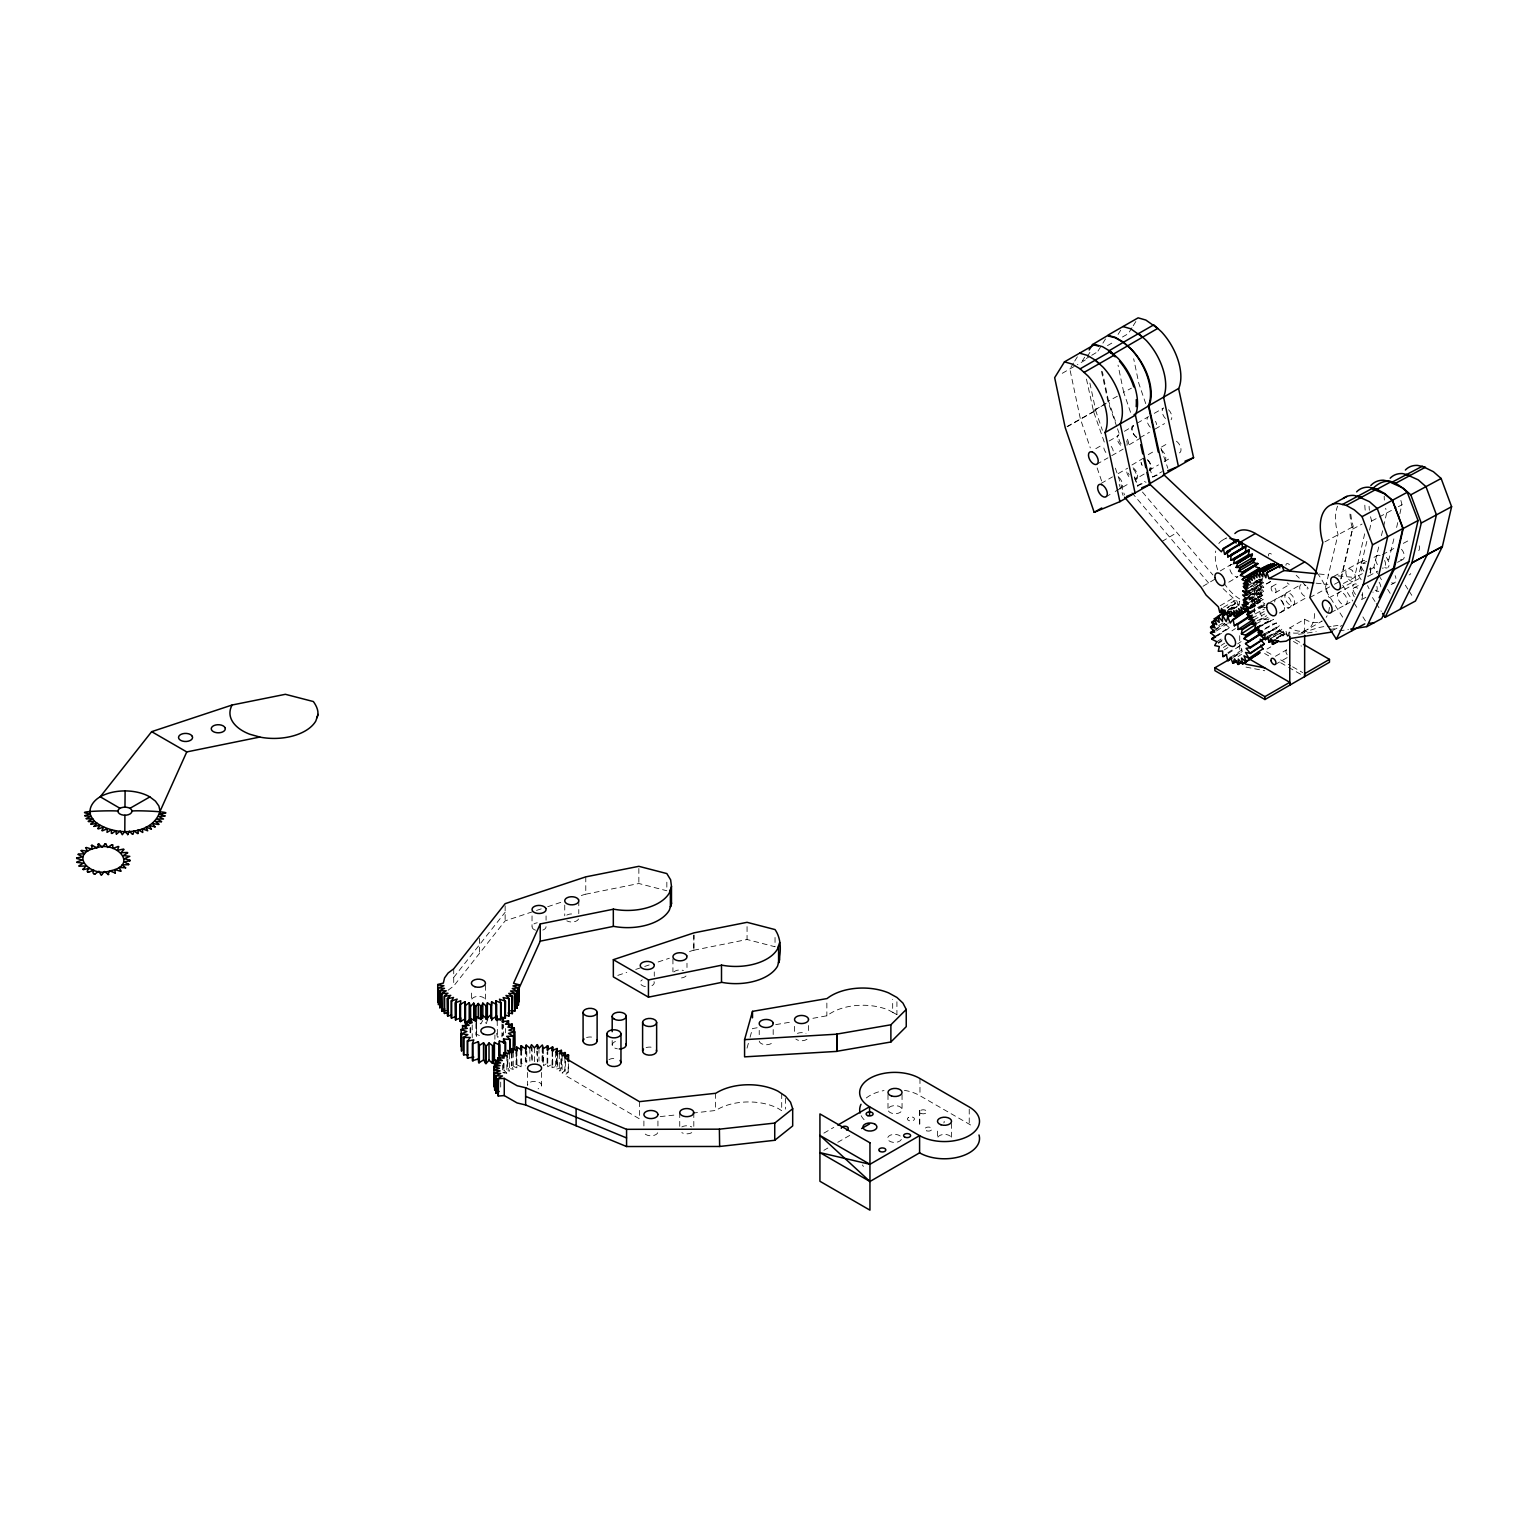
<?xml version="1.0" encoding="UTF-8"?>
<svg xmlns="http://www.w3.org/2000/svg" width="1528" height="1528" viewBox="0 0 1528 1528"><rect width="100%" height="100%" fill="white"/><g stroke="black" fill="none" stroke-linecap="round" stroke-linejoin="round"><path stroke-width="0.75" stroke-dasharray="5 3.75" d="M506.876 1056.001L506.876 1073.21L503.648 1069.867L509.645 1071.109L507.774 1067.595L513.255 1069.485L511.861 1065.723L516.884 1067.862L516.063 1051.512M1273.703 636.679L1279.433 633.375L1279.433 630.51L1293.452 638.589M562.094 1055.867L562.094 1073.057L565.341 1069.829L559.286 1070.975L561.578 1067.747L561.502 1058.961M557.281 1050.977L557.281 1066.009L551.99 1067.766L552.276 1064.099L547.75 1066.773L547.482 1062.934L543.51 1065.761L542.364 1047.1M1287.283 636.183L1285.755 630.319L1283.921 634.349L1282.508 628.486L1279.91 631.465L1279.413 625.716L1276.3 628.256L1276.3 622.946L1263.293 629.956M1250.229 608.431L1257.926 603.923L1255.5 598.288L1251.814 600.485M1248.72 596.206L1263.809 587.21L1259.378 582.856L1250.133 588.337M1247.612 603.312L1262.472 595.309L1257.907 591.947L1261.727 591.145L1257.525 586.924L1261.822 587.325L1257.601 582.588L1263.35 579.322M1262.472 595.309L1258.747 596.665L1263.236 599.473L1248.93 607.552M1255.5 598.288L1264.764 603.694L1261.88 606.54L1266.311 607.915M1276.3 622.946L1272.881 624.608L1273.531 619.432L1256.742 627.645M1238.845 605.623L1239.666 601.287L1227.652 608.201M487.375 1019.997L486.439 1023.569L482.829 1020.341L480.842 1024.008L478.283 1020.666M1341.221 578.73L1352.624 528.726A44.064 26.32 61.7 0 1 1349.95 512.166M1343.379 583.505L1354.534 577.489L1365.02 532.336M1340.725 578.902L1353.197 526.167A44.064 25.346 61.7 0 1 1350.676 511.746M1361.123 579.666L1358.602 575.712L1367.35 539.25M1369.546 530.14L1371.609 520.685A44.064 25.346 61.7 0 1 1370.482 516.464M1378.695 547.024L1373.767 567.537L1377.549 573.477M1381.427 535.64L1383.069 528.803M1383.623 526.53L1386.775 512.51A44.064 25.346 61.7 0 1 1385.648 508.289M1393.861 538.868L1388.933 559.363L1385.132 561.406M1396.592 527.466L1399.323 516.082M1399.877 513.809L1401.94 504.355A44.064 25.346 61.7 0 1 1400.813 500.114M1215.276 636.813L1229.352 627.645L1224.539 623.577L1228.779 622.927M1226.144 630.166L1229.352 627.645M747.02 1048.151L749.465 1039.441M750.057 1037.264L752.502 1028.554L757.162 1027.771M1287.837 636.259L1289.002 632.172C1303.193 636.584 1316.2 624.876 1331.06 626.461M1223.47 607.361L1236.4 599.664L1235.044 603.808L1227.137 607.877M1248.662 591.775L1263.541 582.875L1259.148 579.016L1255.462 581.213M1249.121 598.747L1258.365 593.265L1262.796 595.385L1258.996 589.98L1263.58 591.374L1259.607 586.695L1248.51 593.284M1249.541 600.16L1256.933 595.767L1261.593 598.766L1258.365 593.265M516.063 1064.405L521.105 1066.83L521.105 1049.64M639.43 1101.65L639.43 1118.84L564.902 1075.158L568.416 1072.083L562.094 1073.057M1260.122 601.287L1256.933 595.767M561.578 1067.69L555.638 1069.371L557.357 1065.837L557.357 1052.945M1084.689 357.189L1082.454 360.799L1089.846 356.406M1073.515 363.034L1069.829 368.955L1080.372 418.901L1090.285 447.876M1074.738 361.066L1078.424 355.126M1089.903 352.357L1084.995 360.264L1077.412 364.619M1097.983 351.058L1101.669 345.118M1102.891 343.151L1106.578 337.23M1118.057 334.441L1121.743 328.52M1132 327.718L1128.313 333.658L1120.731 337.994M1133.222 325.75L1136.908 319.81M453.721 977.404L505.138 912.273M448.124 990.201L453.721 986.018L505.138 920.868L534.265 911.185M585.778 876.862L585.778 894.052L581.308 895.542M693.846 935.174L693.846 950.225L693.979 935.002M1263.484 582.989L1259.378 582.856M1251.68 608.048L1255.462 605.737L1253.38 599.855L1257.869 604.038M476.392 1022.824L476.392 1037.875L476.01 1034.093L479.792 1035.659M812.915 1018.316L827.03 1015.757A44.064 25.441 0 0 1 888.57 1010.084L896.917 1014.649L896.917 1001.738M521.105 1066.83L521.22 1063.01L525.326 1065.818M692.509 1113.129L715.811 1110.455A44.064 25.441 0 0 1 778.019 1108.392L782.737 1111.314M919.55 1124.15L919.55 1106.94M1228.531 609.596L1232.294 607.265L1236.534 612.155M1228.455 609.787L1232.428 607.342M1232.962 609.08L1236.954 606.902M1218.733 625.64L1224.024 622.202M1215.81 629.039L1224.616 623.29M1214.149 630.835L1224.711 623.959M1216.479 630.949L1227.022 624.073M1215.371 636.355L1225.934 629.479M1217.358 635.915L1224.405 631.331M1231.95 630.835L1235.464 628.543M1216.861 641.741L1222.133 638.303M1217.95 642.658L1223.221 639.22M1218.313 643.345L1221.827 641.053M1221.139 645.446L1224.654 643.154M1223.374 647.49L1226.889 645.198M1224.386 649.839L1227.92 647.547M1237.623 643.88L1241.137 641.588M1227.863 652.742L1233.134 649.304M1228.187 653.526L1240.488 645.504L1242.245 651.558L1231.702 658.415M1230.479 657.346L1242.799 649.324M1234.643 655.741L1241.691 651.157M1238.062 656.582L1241.576 654.29M1237.202 647.528L1240.488 645.504M1091.699 355.298L1097.257 352.013M1104.266 442.012L1093.303 410.841L1106.253 403.163M1093.303 410.841L1106.444 403.392M1124.398 431.316L1133.661 425.834M1129.211 444.763L1140.308 438.173M1131.923 465.009L1143.02 458.419M1144.128 474.043L1134.884 479.525A7.029 4.049 59.3 0 0 1133.127 468.867M1162.12 541.389L1176.923 532.604M1220.242 570.956L1231.339 564.367M1203.014 586.255L1215.963 578.577M1228.76 582.187L1238.005 576.705A7.029 4.049 59.3 0 1 1230.537 571.357A7.029 4.049 59.3 0 1 1232.428 564.157M1253.361 583.219L1260.753 578.826M1253.342 583.868L1262.72 578.348M1220.204 605.737L1233.153 598.059L1234.548 603.484M1248.567 591.164L1263.37 582.378M1227.099 607.666L1234.49 603.274M1248.892 595.672L1263.694 586.886M1229.792 609.557L1239.036 604.057M1230.957 609.844L1238.349 605.451L1236.4 599.664M1232.81 608.755L1238.597 605.68M1248.682 599.836L1263.541 591.164M1250.496 599.301L1263.503 591.584M1251.699 601.535L1262.796 594.946M1251.547 601.994L1262.72 595.404M1261.612 598.346L1250.343 605.374L1261.536 598.785M1250.744 606.826L1259.989 601.325M1250.477 607.151L1259.874 601.688M1250.534 608.22L1257.945 603.827M1222.839 539.976L1226.564 537.837M1249.025 593.609L1254.622 590.381A35.106 20.265 60 0 1 1251.375 588.204M1270.551 581.442L1264.878 584.842L1270.513 581.652M1271.831 586.637L1279.28 582.34M1275.345 592.73A3.514 2.025 60 0 0 1274.237 587.287A3.514 2.025 60 0 0 1271.2 589.044A3.514 2.025 60 0 0 1275.345 592.73L1290.243 584.116M1261.23 607.342L1264.955 605.183M1286.27 593.017L1301.168 584.403A7.029 4.049 60 0 0 1300.347 590.859A7.029 4.049 60 0 0 1305.924 596.779M1279.413 613.053L1283.138 610.894M1293.261 605.183A7.029 4.049 60 0 0 1291.064 594.316A7.029 4.049 60 0 0 1284.972 597.792A7.029 4.049 60 0 0 1293.261 605.183L1306.306 597.658M1233.516 657.021L1239.724 653.43M1269.902 636.011L1279.433 630.51M1289.766 637.042L1289.766 627.874L1304.645 619.26A35.106 20.265 60 0 0 1322.197 620.998L1307.3 629.612M1267.075 649.037L1270.799 646.879M1275.441 656.276L1286.614 649.82M1275.231 664.489L1288.257 656.983M823.879 1133.127L833.81 1127.378M823.879 1150.317L827.851 1148.025M837.783 1142.295L849.702 1135.419M1107.475 345.614L1113.148 342.348M1062.246 373.309L1075.521 365.708M1115.402 421.059L1108.526 400.985L1118.209 395.79M1130.567 412.35L1123.691 392.276L1131.465 388.169M1067.098 426.503L1095.729 410.44L1067.289 426.751M1137.233 423.141L1148.617 416.609M1154.289 413.343L1163.782 407.9M1095.805 448.659L1103.388 444.304M1109.08 441.038L1118.553 435.614M1139.926 437.734L1149.4 432.29M1155.092 429.043L1164.565 423.6M1096.607 464.34L1107.972 457.827M1111.773 455.65L1123.137 449.117M1148.254 454.618L1155.836 450.263M1161.528 446.997L1169.111 442.662M1101.134 483.402L1112.518 476.87M1118.19 473.623L1127.683 468.179M1149.056 470.299L1158.53 464.875M1164.221 461.609L1171.804 457.254M1105.718 496.925L1113.301 492.57M1115.211 491.481L1130.376 482.772M1134.464 476.793L1137.52 485.713L1145.102 481.358M1149.629 468.084L1152.685 477.003L1162.159 471.579M1248.911 585.129L1260.046 579.112M1352.757 529.07L1362.059 524.066M1250.248 586.485L1257.754 582.454L1261.918 583.524L1247.039 591.527M1247.975 588.337L1262.835 580.315L1259.855 579.016M1244.556 593.895L1257.582 586.886M1244.766 594.659L1257.697 587.573M1246.944 595.347L1261.822 587.325M1244.957 598.556L1257.964 591.527M1245.014 599.186L1258.021 592.157M1246.867 599.167L1261.727 591.145M1251.356 600.389L1258.785 596.378M1251.527 601.058L1258.957 597.047M1248.357 607.476L1263.236 599.473M1249.006 607.762L1260.218 601.86M1249.14 607.953L1260.313 601.936M1249.904 611.716L1264.764 603.694M1250.725 612.25L1261.861 606.234M1270.551 602.013L1283.558 595.003M1251.012 612.9L1262.166 606.883M1255.156 613.931L1264.458 608.927M1264.191 611.544L1251.26 618.63M1253.667 619.929L1264.821 613.931M1362.861 563.354L1366.567 561.349M1374.016 557.338L1377.721 555.332M1257.334 620.75L1266.636 615.746M1259.588 620.349L1267.018 616.338M1255.901 623.94L1268.909 616.93M1280.063 612.747L1289.365 607.724A7.029 4.202 61.7 0 0 1288.505 597.066A7.029 4.202 61.7 0 0 1281.514 599.301A7.029 4.202 61.7 0 0 1289.365 607.724M1256.532 627.263L1269.921 620.712M1256.608 627.473L1269.692 620.54M1258.671 627.454L1273.531 619.432M1265.299 628.294L1272.748 624.284M1368.649 576.075L1377.931 571.071M1264.535 633.719L1279.413 625.716M1268.737 631.962L1276.166 627.951M1268.813 632.172L1276.3 628.256M1265.47 634.445L1276.625 628.428M1354.515 587.592L1358.239 585.587M1267.648 636.488L1282.508 628.486M1266.769 638.265L1279.776 631.255M1272.843 635.629L1280.292 631.618M1270.895 638.341L1285.755 630.319M1283.482 633.967L1276.109 638.074L1283.768 634.292M1276.415 638.341L1283.997 634.311M1274.123 640.194L1289.002 632.172M1365.879 597.314L1360.302 600.313A7.029 4.202 61.7 0 0 1362.059 594.354M1305.752 630.376L1298.303 634.387L1305.007 633.356M1332.569 630.51L1341.87 625.506M1324.891 541.848L1353.33 526.53M1371.743 521.029L1377.416 517.973M1379.326 516.961L1396.382 507.754M1398.273 506.742L1402.074 504.698M1333.696 576.438L1362.136 561.12M1382.439 554.626L1393.822 548.495M1403.296 543.376L1408.988 540.32M1309.84 597.524L1332.607 585.281M1334.498 584.25L1340.19 581.194M1358.602 575.712L1362.384 573.668M1369.967 569.581L1377.549 565.494M1339.311 589.254L1362.059 576.992M1329.188 597.734L1353.827 584.46M1397.528 562.323L1403.22 559.267M1331.003 612.594L1349.95 602.376M1391.11 584.632L1394.911 582.588A7.029 4.03 61.7 0 0 1395.14 575.655M919.818 1124.073L919.722 1106.826M1263.732 587.44L1259.607 586.695M1255.328 605.89L1251.241 601.421L1252.272 607.017M1152.685 477.003L1159.103 474.348M1137.52 485.713L1146.076 482.16M496.6 1033.329L497.421 1037.206L503.38 1035.373L503.4 1024.639M547.158 1062.991L547.139 1052.238M536.5 910.44L545.458 907.46M547.712 906.715L561.139 902.246M617.809 975.38L626.766 972.4M635.744 969.42L642.448 967.186M644.701 966.441L649.171 964.951M658.129 961.971L669.34 958.247M689.491 951.543L693.979 950.053M585.644 894.224L638.857 883.509L666.838 890.767M693.846 950.225L747.058 939.51L775.04 946.768L775.04 933.875M775.746 1024.62L792.001 1021.869M1333.371 626.098L1337.974 625.391M1307.242 633.012L1316.181 631.618M1329.589 629.536L1336.293 628.505M1339.216 630.911L1348.422 629.479M660.191 1116.605L676.35 1114.867M1319.218 574.012L1328.634 574.948M1338.05 575.865L1354.534 577.489M1316.124 583.199L1327.889 584.345M568.206 1072.026L568.187 1063.431M502.788 1072.541L506.876 1073.21M1246.027 667.106L1264.745 670.754M1119.413 488.311L1119.833 488.406A7.029 3.915 60.2 0 0 1122.411 483.803A7.029 3.915 60.2 0 0 1117.923 476.545M542.459 1062.17L542.65 1047.196M1295.457 639.755L1301.455 643.212M1279.433 633.375L1285.449 636.832M1293.452 641.454L1301.455 646.077M1266.616 651.768L1272.633 655.245M1280.636 659.867L1290.644 665.635M1292.65 666.8L1302.658 672.568M1264.63 653.487L1268.622 655.798M1280.636 662.732L1286.633 666.189M1288.639 667.354L1300.653 674.287M904.385 1090.343A35.106 20.265 0 0 1 919.971 1095.729L969.229 1124.169A35.106 20.265 0 0 1 973.164 1126.881M896.917 1014.649L892.677 1012.319L892.677 999.427M1233.153 598.059L1222.362 587.955M1142.466 492.054L1212.907 574.967M1131.981 492.799L1208.572 582.97M1123.691 392.276L1118.038 365.154M1108.526 400.985L1102.376 371.571M1261.918 583.524L1258.212 578.806M1405.321 585.167L1407.842 589.139M1409.122 591.107L1412.903 597.066M1378.81 575.464L1382.592 581.423M1387.634 589.369L1390.155 593.341M1372.469 597.543L1374.99 601.497M1376.25 603.484L1381.312 611.429M1342.711 585.167L1352.796 601.039M1354.056 603.025L1357.838 608.965M1362.9 616.911L1365.421 620.884M1342.673 617.14L1325.005 589.369L1338.031 534.342A44.064 25.346 61.7 0 1 1337.592 506.131M759.225 1041.122L759.645 1042.153A7.029 4.049 0 0 0 766.922 1044.732A7.029 4.049 0 0 0 773.13 1041.351M1116.72 426.541L1108.106 402.055L1101.268 370.292M1117.503 428.776L1119.069 433.226M1134.731 477.748L1137.863 486.649M1119.165 484.3L1123.08 495.435M1145.733 403.64L1138.876 383.585L1133.68 358.736M1160.974 448.239L1167.85 468.313M1095.538 410.192L1102.395 430.266M1115.364 468.16L1124.513 494.919M1097.142 467.95L1101.726 481.32M1086.465 379.078L1093.494 411.089M1089.884 383.07L1095.729 410.44M1304.645 619.26L1304.645 633.031M1254.622 590.381L1254.622 613.301M1239.724 635.667L1239.724 654.003M969.229 1109.118L969.229 1124.169M951.543 1123.424L951.543 1138.475A7.029 4.049 0 0 0 944.552 1134.406A7.029 4.049 0 0 0 937.504 1138.436L937.504 1127.683M919.971 1078.539L919.971 1095.729M902.055 1094.621L902.055 1109.672A7.029 4.049 0 0 1 891.492 1113.148A7.029 4.049 0 0 1 891.531 1106.138A7.029 4.049 0 0 1 902.055 1109.672M887.997 1094.583L887.997 1109.634M826.858 1003.056L826.858 1015.948M808.522 1025.536L808.522 1034.15M794.56 1026.358L794.56 1032.813M785.526 1098.384L785.526 1109.118M781.706 1093.666L781.706 1110.875M773.187 1029.547L773.187 1036.003M759.225 1030.369L759.225 1034.666M747.058 926.617L747.058 939.51M715.581 1093.437L715.581 1110.646M693.808 1112.613L693.808 1127.664M686.989 963.232L686.989 967.53M679.75 1112.613L679.75 1127.664M672.931 958.935L672.931 971.827M666.838 882.172L666.838 888.627M657.938 1120.979L657.938 1127.435M654.27 971.923L654.27 976.22M643.899 1120.979L643.899 1127.435M638.857 868.458L638.857 883.509M612.193 1040.511L612.193 1044.923A7.029 4.049 0 0 0 617.408 1048.838M578.787 900.775L578.787 913.687M568.588 1063.717L568.569 1072.389M565.341 1061.291L565.341 1069.906M564.749 905.092L564.749 915.826M564.902 1057.949L564.902 1075.158M561.196 1058.866L561.406 1067.518M561.082 1058.866L560.795 1067.556M559.286 1053.766L559.286 1070.975M556.746 1050.576L556.574 1065.704L556.574 1050.653M555.638 1052.181L555.638 1069.371M552.601 1051.245L552.773 1064.309M552.487 1064.118L552.276 1049.048L551.99 1067.766M547.75 1049.564L547.75 1066.773M546.069 915.921L546.069 920.219M543.51 1048.571L543.51 1063.622M542.249 1047.1L542.02 1062.208M541.6 1072.465L541.6 1085.357M538.964 1048.227L538.964 1061.139M537.398 1051.13L537.398 1061.884L536.691 1051.13M534.418 1047.902L534.418 1062.953M532.03 915.921L532.03 926.675M532.088 1046.833L532.088 1061.884L531.381 1046.852M529.872 1048.265L529.872 1061.158M527.561 1072.465L527.561 1085.357A7.029 4.049 0 0 1 538.085 1081.862A7.029 4.049 0 0 1 538.085 1088.872M526.778 1051.512L526.778 1062.246M526.052 1049.526L526.052 1062.476M525.326 1048.609L525.326 1061.521M521.659 1050.156L521.659 1063.049M520.972 1050.271L520.972 1063.163M516.884 1050.672L516.884 1067.862M516.674 1051.302L516.674 1064.214M516.082 1051.646L516.082 1064.538M513.255 1052.276L513.255 1069.485M512.09 1052.849L512.09 1065.742M511.479 1053.04L511.479 1065.952M509.645 1053.9L509.645 1071.109M507.812 1059L507.812 1067.595M507.296 1052.849L507.296 1067.881M505.539 1028.516L505.539 1032.813M505.138 905.837L505.138 920.868M503.934 1063.316L504.087 1073.153M503.724 1063.373L503.571 1070.077M502.75 1024.39L502.75 1035.144M502.368 1064.863L502.368 1073.458M501.967 1023.97L501.967 1036.863M500.706 1082.091L500.706 1090.705M497.192 1020.609L497.421 1037.206M494.9 1034.934L494.9 1039.231M485.465 985.35L485.465 1000.401A7.029 4.049 0 0 0 478.436 996.351A7.029 4.049 0 0 0 471.426 1000.401L471.426 989.647M479.429 938.402L479.429 953.434M476.64 1018.928L476.64 1033.978M475.934 1023.416L475.934 1034.169M472.209 1024.887L472.209 1037.779M470.719 1027.542L470.719 1036.137M470.127 1027.809L470.127 1034.284M453.721 968.809L453.721 986.018M586.58 1037.531A7.029 4.049 0 0 1 593.609 1037.531M612.193 1044.923A7.029 4.049 0 0 1 617.408 1041.007M608.965 1059.611A7.029 4.049 0 0 1 617.446 1058.98M646.115 1047.616A7.029 4.049 0 0 1 653.124 1047.616M1363.855 571.128A7.029 4.03 61.7 0 1 1361.085 563.259A7.029 4.03 61.7 0 1 1365.44 560.967M1370.463 567.652A7.029 4.03 61.7 0 1 1369.642 572.924M1339.598 592.138A7.029 4.03 61.7 0 0 1340.381 602.643L1341.584 603.789A7.029 4.03 61.7 0 0 1347.066 602.949A7.029 4.03 61.7 0 0 1344.449 594.43L1343.246 593.265A7.029 4.03 61.7 0 0 1340.725 592.081M1355.546 594.468A7.029 4.03 61.7 0 1 1352.929 585.931A7.029 4.03 61.7 0 1 1358.411 585.09M1362.441 592.635A7.029 4.03 61.7 0 1 1362.002 595.366M1419.206 545.821A7.029 4.03 61.7 0 1 1417.449 551.57M1401.501 549.259A7.029 4.03 61.7 0 1 1404.27 557.128A7.029 4.03 61.7 0 1 1399.915 559.42M1384.368 500.076A44.064 25.346 61.7 0 1 1384.215 496.142M1393.975 583.085A7.029 4.03 61.7 0 1 1391.607 582.76M1410.745 573.535A7.029 4.03 61.7 0 1 1409.141 574.91M1387.118 567.919A7.029 4.03 61.7 0 1 1384.75 567.595M1386.335 557.433A7.029 4.03 61.7 0 1 1388.054 567.423M1369.394 510.237A44.064 25.346 61.7 0 1 1369.088 506.265M1378.81 591.26A7.029 4.03 61.7 0 1 1375.162 590.133M1379.115 582.206A7.029 4.03 61.7 0 1 1380.796 588.643M1105.852 452.498A7.029 3.915 60.2 0 1 1103.904 444.801M1111.2 446.367A7.029 3.915 60.2 0 1 1113.148 454.064M1165.482 418.538A7.029 3.915 60.2 0 1 1162.942 408.511M1168.538 409.714A7.029 3.915 60.2 0 1 1171.097 419.742M1150.317 427.229A7.029 3.915 60.2 0 1 1147.776 417.22M1155.493 421.308A7.029 3.915 60.2 0 1 1156.62 424.631M1176.426 441.229A7.029 3.915 60.2 0 1 1180.915 448.487A7.029 3.915 60.2 0 1 1178.336 453.09M1161.261 449.939A7.029 3.915 60.2 0 1 1165.043 460.998M1136.412 436.989A7.029 3.915 60.2 0 1 1131.923 429.731A7.029 3.915 60.2 0 1 1134.502 425.128M1142.18 465.601A7.029 3.915 60.2 0 1 1141.034 462.296M1147.337 459.68A7.029 3.915 60.2 0 1 1149.877 469.707M1128.829 476.545A7.029 4.049 59.3 0 1 1126.824 468.848M1120.616 445.278A7.029 4.049 59.3 0 1 1118.859 434.62M1126.652 440.809A7.029 4.049 59.3 0 1 1126.938 445.317M1141.893 464.569A7.029 4.049 59.3 0 1 1141.473 462.908M1147.929 460.081A7.029 4.049 59.3 0 1 1149.686 470.758M1136.698 437.524A7.029 4.049 59.3 0 1 1132.095 430.342A7.029 4.049 59.3 0 1 1134.731 425.624M1365.192 510.161A44.064 26.32 61.7 0 1 1364.867 502.215M1376.938 586.351A7.029 4.202 61.7 0 1 1372.774 592.081M1369.126 588.815A7.029 4.202 61.7 0 1 1367.636 585.53M1384.655 560.413A7.029 4.202 61.7 0 1 1382.362 568.187M1377.473 564.596A7.029 4.202 61.7 0 1 1375.869 557.433A7.029 4.202 61.7 0 1 1380.128 555.543M1354.247 596.837A7.029 4.202 61.7 0 1 1352.891 589.082A7.029 4.202 61.7 0 1 1358.22 588.547M1369.795 568.435A7.029 4.202 61.7 0 1 1367.503 576.209M1361.715 570.994A7.029 4.202 61.7 0 1 1365.268 563.565M1287.13 654.633A3.514 2.025 60 0 1 1287.13 649.667M1317.06 572.943A35.106 20.265 60 0 1 1328.634 597.028M1329.379 607.38A35.106 20.265 60 0 1 1326.151 617.35M1314.577 613.53A35.106 20.265 60 0 1 1289.766 627.874M1296.183 575.235A35.106 20.265 60 0 1 1299.258 578.214M1302.162 581.538A35.106 20.265 60 0 1 1307.3 589.063M1289.116 584.231A3.514 2.025 60 0 1 1287.245 582.856M1254.774 581.175A3.514 2.025 60 0 0 1258.556 581.003L1258.48 580.22A3.514 2.025 60 0 0 1257.869 578.558M1274.677 601.956A7.029 4.049 60 0 1 1279.643 599.091A7.029 4.049 60 0 1 1284.59 607.686A7.029 4.049 60 0 1 1279.643 610.551M1269.042 618.764A7.029 4.049 60 0 1 1260.447 613.798A7.029 4.049 60 0 1 1264.745 607.686M1304.683 584.785A7.029 4.049 60 0 1 1305.962 585.721M1307.166 586.981A7.029 4.049 60 0 1 1308.178 588.49M1239.724 598.976A35.106 20.265 60 0 1 1223.45 582.168M1217.682 569.868A35.106 20.265 60 0 1 1215.734 551.035M1218.809 543.529A35.106 20.265 60 0 1 1226.201 538.773M1268.546 556.02A3.514 2.025 60 0 1 1269.711 553.461A3.514 2.025 60 0 1 1272.709 555.657M1285.927 565.322A3.514 2.025 60 0 1 1287.474 563.545A3.514 2.025 60 0 1 1290.167 565.742M1121.017 443.808A7.029 3.915 60.2 0 1 1119.069 436.11M1127.32 439.224A7.029 3.915 60.2 0 1 1128.313 445.355M1129.173 474.807A7.029 3.915 60.2 0 1 1128.466 473.145M1133.088 467.835A7.029 3.915 60.2 0 1 1137.405 474.291A7.029 3.915 60.2 0 1 1136.049 479.525M863.587 1166.361A3.514 2.025 0 0 1 862.575 1164.928M864.103 1119.699A35.106 20.265 0 0 1 860.722 1114.771M866.319 1097.964A35.106 20.265 0 0 1 884.024 1090.553M901.348 1139.449A7.029 4.049 0 0 1 890.557 1141.702A7.029 4.049 0 0 1 890.557 1135.075A7.029 4.049 0 0 1 901.348 1137.348M944.113 1121.361A3.514 2.025 0 0 1 943.769 1122.908M806.975 1039.269A7.029 4.049 0 0 1 795.84 1039.078M797.425 1033.405A7.029 4.049 0 0 1 805.982 1033.558M686.034 976.01A7.029 4.049 0 0 1 678.145 977.901M673.886 971.961A7.029 4.049 0 0 1 683.474 970.471M654.022 981.625A7.029 4.049 0 0 1 650.756 986.171M645.427 986.591A7.029 4.049 0 0 1 641.168 984.7L640.461 983.726A7.029 4.049 0 0 1 642.276 979.811M657.709 1132.783A7.029 4.049 0 0 1 650.928 1135.781A7.029 4.049 0 0 1 644.147 1132.783M691.745 1132.668A7.029 4.049 0 0 1 681.813 1132.668M681.813 1126.938A7.029 4.049 0 0 1 691.745 1126.938M546.069 926.675A7.029 4.049 0 0 1 542.555 930.17M535.545 930.17A7.029 4.049 0 0 1 532.966 928.699L532.279 927.725A7.029 4.049 0 0 1 537.245 922.759M578.558 919.035A7.029 4.049 0 0 1 566.812 920.849M566.812 915.119A7.029 4.049 0 0 1 573.592 914.069M908.53 1117.445L907.957 1117.866A3.514 2.025 0 0 0 908.74 1120.501A3.514 2.025 0 0 0 913.362 1120.387L913.935 1119.986A3.514 2.025 0 0 0 913.152 1117.35A3.514 2.025 0 0 0 908.53 1117.445M1352.757 571.09L1351.535 569.925A7.029 4.03 61.7 0 0 1346.072 570.765A7.029 4.03 61.7 0 0 1348.689 579.303L1349.892 580.449A7.029 4.03 61.7 0 0 1355.374 579.609A7.029 4.03 61.7 0 0 1352.757 571.09M926.656 1130.835A3.514 2.025 0 0 0 931.908 1129.077A3.514 2.025 0 0 0 926.656 1127.32A3.514 2.025 0 0 0 926.656 1130.835M920.773 1113.244A3.514 2.025 0 0 0 926.636 1112.327A3.514 2.025 0 0 0 922.339 1109.844A3.514 2.025 0 0 0 920.773 1113.244"/><path stroke-width="1.5" d="M1231.969 657.919L1214.894 667.774L1214.894 670.639L1264.936 699.518L1329.475 662.254L1329.475 659.389L1303.46 644.377M1264.936 699.518L1264.936 696.653L1289.766 682.328L1249.35 658.988M1289.766 682.328L1289.766 685.193L1289.766 637.042M84.747 815.685L90.419 813.717C68.244 811.387 115.421 810.222 117.923 811.158M88.605 821.682L94.469 821.243C112.346 836.293 151.979 836.771 160.058 811.272L186.76 751.929L259.817 737.05M94.106 826.323L100.008 825.445L97.754 828.539M116.434 834.059L120.254 831.098L122.297 834.746L124.799 831.461L124.914 815.245M124.971 807.128L125.105 790.912M127.683 834.727L129.345 831.117L132.382 834.326M138.15 833.524L138.131 829.78L142.753 832.454L142.371 828.787L147.7 830.793L146.019 827.183L151.444 829.093M151.081 828.864L149.668 825.578L155.226 826.934M154.882 826.782L152.475 823.496L158.568 824.509M161.643 821.586L157.04 818.951L163.515 819.008L158.816 816.525L165.081 815.818M164.814 816.086L159.428 813.889C183.398 812.151 132.535 809.916 131.962 811.196A7.029 4.049 0 0 1 121.419 814.691A7.029 4.049 0 0 1 121.457 807.663A7.029 4.049 0 0 1 131.962 811.196M445.966 1010.6L441.688 1010.81L441.592 993.429L446.233 990.812L439.854 990.851L439.854 1008.06L439.682 990.469L444.495 988.368L438.402 987.871L443.922 985.732L437.753 984.834M448.697 1012.892L444.228 1013.35L444.228 996.084L447.952 993.257L441.63 993.563M451.639 1015.108L447.704 1015.986L447.437 998.51L450.741 995.358L444.591 996.371L444.629 1013.561M447.513 998.701L453.51 997.478L451.543 1000.974L457.12 999.102L455.344 1002.616L455.382 1019.883L460.749 1017.915L460.425 1021.583L464.97 1018.928L465.524 1022.71L469.211 1019.959L469.211 1002.75L465.18 1005.577L464.97 1001.738L460.425 1004.393L460.749 1000.706L455.516 1002.788L455.726 1020.035L455.955 1002.826M505.004 1015.26L509.206 1015.929L509.206 998.682L505.959 995.511L512.281 996.485L508.767 993.41L515.127 993.62L510.543 990.984L517.152 990.927L512.3 988.54L518.546 987.776L512.931 985.923L519.291 984.815L513.542 983.306L540.244 923.943L613.664 909.16A44.064 25.441 0 0 0 669.321 892.982L671.48 886.469L670.639 879.841L666.838 873.577L638.857 866.319L585.778 876.862L505.138 903.678L453.721 968.809L448.124 972.992L444.572 977.882L443.33 983.115L437.734 984.433L437.753 1002.043M516.559 991.061L516.903 1008.251L517.171 990.793M1254.526 620.865L1242.226 628.887L1238.138 629.441L1237.756 623.768L1234.337 625.773L1233.153 620.081L1246.848 610.551M1316.869 573.783L1283.921 570.555L1281.514 564.711L1266.54 572.79L1265.891 577.775L1262.93 571.816L1262.739 576.973L1259.435 571.529L1274.371 563.507L1259.339 571.663L1259.874 577.278L1256.073 571.93L1271.315 563.966L1247.899 576.992L1250.611 582.741L1246.008 579.437L1248.911 585.129L1244.384 583.008L1247.975 588.337L1243.467 586.37L1247.211 584.384M526.052 1049.583L526.224 1045.056L529.872 1048.265L531.477 1044.636L534.418 1047.902L537.302 1044.617L538.964 1048.227L542.364 1044.961L543.51 1048.571L547.826 1045.897L547.75 1049.564L552.678 1046.986L551.99 1050.576L557.185 1048.456L557.357 1052.945M111.353 833.39L111.487 829.723L107.036 832.359L107.266 828.692L102.471 830.812M1227.748 615.688L1227.939 610.646L1230.88 616.261M1249.255 550.634L1234.452 559.42L1230.728 560.241L1231.052 555.199L1227.805 556.918L1227.27 551.493L1224.596 554.358L1223.336 548.456L1238.119 539.67L1239.399 545.572M1247.803 586.504L1243.295 583.677L1246.753 582.053L1242.226 579.551L1244.919 576.935L1240.411 575.426L1242.799 572.16L1238.578 571.281L1240.373 567.595L1236.114 567.423L1237.642 563.431L1252.33 554.339L1248.452 554.779L1233.669 563.565L1234.49 559.248L1248.949 549.927L1230.728 560.241M1240.66 614.428L1236.438 610.207L1237.775 615.86L1233.726 610.703L1234.681 616.395L1231.033 611.219L1231.243 614.6M1245.53 551.455L1245.874 546.508L1242.589 548.132L1241.825 542.631L1227.022 551.417M1245.225 610.321L1240.717 607.074L1242.932 612.862L1238.578 608.641L1240.66 614.409M1238.578 571.281L1253.38 562.495L1255.099 558.713L1250.916 558.637L1236.114 567.423M1253.38 562.495L1257.773 563.87L1240.411 575.426M1257.028 570.765L1259.779 568.244L1255.214 566.64M76.897 858.469L76.973 857.857M129.727 860.837L129.804 860.226M1250.725 612.25L1246.982 614.351L1249.904 611.716L1245.225 609.672L1248.357 607.476L1243.868 604.477L1247.631 602.395M1247.899 576.992L1252.311 580.373L1250.496 574.471L1254.66 578.978L1253.151 572.866L1257.028 577.584L1256.016 572.102M1265.127 566.773L1250.267 574.795M1267.858 565.073L1252.979 573.115M1253.036 617.541L1249.255 619.451L1253.667 619.929L1251.757 623.768L1255.901 623.94L1254.813 628.562L1258.671 627.454L1258.251 632.802L1262.052 630.797M1248.452 554.779L1249.293 550.462M526.052 1045.286L525.326 1048.609L521.029 1045.897L520.972 1050.271M317.996 714.436L315.838 720.968A44.064 25.441 0 0 1 260.161 737.145L249.809 734.242A44.064 25.441 0 0 1 232.16 705L285.373 694.304L313.355 701.543C316.621 705.974 319.677 712.449 316.888 717.759M1350.714 629.135L1366.834 626.633L1393.994 569.658L1403.181 528.535L1392.39 500.305L1384.635 493.506L1376.652 489.055L1372.774 488.139L1342.424 504.488M1393.44 568.416L1402.857 528.516L1392.39 500.305L1384.464 493.773L1372.354 488.922C1385.781 475.934 1395.522 481.186 1407.25 492.283L1418.06 520.513L1408.854 561.655L1381.694 618.611L1366.834 626.633M133.089 834.231L133.891 830.793L137.52 833.562M486.572 1019.157L487.375 1002.807L491.462 1005.615L491.615 1001.814L496.371 1004.469L495.855 1000.802L500.955 1002.941L499.503 999.197L505.061 1001.107L503.151 997.593L509.206 998.739M1336.351 639.201L1363.301 584.727L1372.526 544.866L1362.059 516.655L1354.305 509.855L1346.321 505.405L1338.662 503.591A44.064 25.346 61.7 0 0 1322.847 542.516L1309.84 597.524L1336.351 639.201L1364.771 623.882M1385.094 617.388L1415.425 601.039L1442.375 546.546L1451.6 506.704L1441.133 478.474L1433.379 471.694L1422.301 466.269L1391.168 482.657L1403.048 488.024L1410.802 494.824L1421.269 523.034L1411.853 562.915L1385.094 617.388L1382.573 613.416M1244.9 611.697L1232.58 619.719L1230.288 623.08L1227.843 617.197L1226.239 621.571L1222.878 616.071L1229.925 611.506M1232.924 663.247L1234.528 658.874L1238.1 664.508L1241.939 662.082M1214.072 630.166L1210.462 632.63L1215.276 636.813L1211.857 638.666L1215.371 636.355M1219.019 617.465L1211.876 622.049L1216.765 624.608L1214.283 618.725L1219.229 622.354L1218.122 616.414L1222.457 621.323L1222.419 615.956L1229.391 611.467M1246.141 661.891L1241.538 658.071L1242.531 663.992L1238.31 659.122L1238.406 664.394M1246.351 661.91L1244.002 655.818L1248.968 658.339L1245.549 652.494L1250.343 653.316L1246.065 648.349L1250.305 647.681L1245.492 643.632L1248.873 641.302L1243.907 638.685L1246.332 635.476L1258.652 627.454M1262.968 649.209L1260.772 645.141M836.866 1034.093L837.153 1051.379L744.575 1056.86L744.575 1039.651L752.502 1011.364L827.03 998.567A44.064 25.441 0 0 1 888.57 992.875L896.917 997.44L902.952 1003.094L906.238 1009.473L906.238 1026.663L890.881 1042L836.866 1051.283L836.866 1034.093L890.881 1024.791L906.238 1009.473M1272.423 644.224L1274.123 640.194L1280.445 641.779L1286.156 641.168L1290.873 638.398L1332.301 631.981M1246.351 635.457L1241.405 633.853L1242.226 628.887M1223.947 610.379L1220.184 612.613L1221.617 608.45L1223.641 614.332L1224.864 610.073L1227.251 615.517M779.662 942.47L777.523 948.984A44.064 25.441 0 0 1 721.846 965.161L648.445 979.945L613.339 959.679L613.339 976.869L648.445 997.154L721.846 982.351A44.064 25.441 0 0 0 777.523 966.193C780.942 954.637 782.279 939.93 775.04 929.578L747.058 922.32L693.979 932.863L613.339 959.679M98.04 844.144L99.014 844.335L96.818 847.792C67.328 853.426 90.84 878.103 109.882 870.903C139.373 865.268 115.841 840.61 96.818 847.792L91.947 845.251L91.852 849.167L86.294 847.448M108.698 874.264L107.686 874.436L109.882 870.903L115.269 873.023M493.181 1046.069L489.017 1042.994L489.017 1060.203L492.436 1063.335L494.423 1042.421L499.293 1044.961L499.389 1041.045L505.061 1042.784L505.061 1053.537M493.2 1063.259L494.423 1059.611L494.423 1042.421M1245.053 577.508L1259.874 568.645M80.965 850.676L84.575 853.846L78.539 853.98M79.15 866.204L85.702 865.994L83.18 869.604M82.703 869.26L82.875 869.069M87.86 871.858C91.031 871.972 83.906 873.367 89.273 868.401L83.448 869.585M94.01 873.749C96.913 873.596 90.763 874.914 93.819 870.196L88.49 872.259M105.165 843.819L102.223 847.2L98.804 844.067M101.65 874.837L104.477 871.495L108.564 874.627M111.639 844.889L112.671 845.022M118.802 846.588L117.427 850.294L123.501 849.091M121.094 871.075L119.012 867.465L125.506 867.751M127.76 852.853L123.367 855.565L129.804 856.349L124.379 858.698L130.147 860.321M470.7 1018.928L472.209 1022.729L465.505 1022.194L469.115 1025.345L462.373 1025.746L467.281 1028.344L460.94 1029.662L466.861 1031.515L461.437 1033.864L467.874 1034.628L463.481 1037.359L463.462 1054.721L468.103 1054.778M461.131 1046.642L461.15 1029.433M512.281 1024.352L505.539 1024.218L508.537 1020.933L508.537 1025.25M510.256 1052.334L510.256 1039.441L506.666 1036.366L513.217 1036.175L508.499 1033.367L514.783 1031.916L514.821 1049.182M1250.916 558.637L1252.425 554.645M473.031 1060.967L472.859 1043.777L478.359 1041.695L479.181 1045.591L483.536 1042.764L483.536 1059.955L478.894 1062.781L478.359 1058.904L472.381 1060.738L472.381 1043.528L473.814 1039.899L467.587 1041.103L470.242 1037.493L463.462 1037.436M470.719 1023.244L470.719 1018.928L476.392 1020.666L476.488 1016.75L481.358 1019.291L482.924 1015.528L486.763 1018.718L490.106 1015.318L492.245 1018.966L496.734 1016.12L497.421 1020.016L503.037 1017.954L501.967 1021.812L508.537 1020.857M481.263 1019.596L481.263 1006.704L482.829 1003.132L486.515 1006.322M518.317 989.896L540.244 941.152L540.244 923.943M494.442 1072.809L494.709 1090.266L494.48 1072.732L500.095 1070.88L493.811 1069.963L499.465 1068.263L493.697 1066.773L500.038 1065.627L494.537 1063.507L500.63 1063.01L495.989 1060.508M495.931 1075.636L496.123 1093.227L495.836 1075.75L500.706 1073.496L494.709 1073.076M495.874 1075.884L502.483 1075.941L497.918 1078.711L504.259 1078.386L517.152 1085.759L525.632 1087.764L626.576 1129.326L719.382 1129.173L719.631 1146.477L626.576 1146.535L525.632 1104.973L517.152 1102.968L504.259 1095.576L498.262 1096.053L498.491 1078.844M511.479 1053.059L511.574 1048.628L516.884 1050.672L516.54 1046.986L521.105 1049.64L521.029 1045.897M495.836 1093.017L499.121 1091.412M568.569 1061.635L568.569 1054.988L562.094 1055.867L565.341 1052.697L565.341 1057.013M86.122 818.511L90.992 816.334L94.469 821.243L90.82 823.936M438.326 1004.717L438.345 987.508M501.318 1017.037L505.443 1018.087M1243.41 586.408L1247.039 591.527L1242.799 591.011M1274.295 563.526L1259.359 571.949M557.357 1048.647L555.638 1052.181L561.196 1050.271L559.286 1053.766L565.341 1052.639M1351.516 631.045L1378.466 576.553L1387.691 536.691L1377.225 508.48L1369.47 501.681L1357.59 496.314M1379.115 597.715L1392.581 570.479M1400.259 609.214L1427.209 554.721L1436.435 514.86L1425.968 486.649L1418.213 479.849L1406.352 474.482M101.86 830.602L103.637 827.068L98.27 828.94M1223.412 548.456L1221.388 551.799L1149.419 483.879L1146.86 472.343M128.524 864.141L128.677 864.676M1089.158 349.95L1092.501 344.545L1107.303 335.759L1115.173 337.745L1123.347 342.31L1131.293 349.167A44.064 25.403 59.3 0 1 1148.98 405.703L1134.043 414.68M1064.481 361.849L1054.664 377.664L1065.207 427.592L1094.182 512.319L1119.89 501.661L1150.24 484.261L1135.399 415.024A44.064 24.563 60.2 0 0 1118.209 358.469L1110.474 351.44L1102.49 346.665L1094.812 344.449L1064.481 361.849L1072.159 364.065L1080.124 368.84L1087.879 375.869A44.064 24.563 60.2 0 1 1105.069 432.424L1119.89 501.661M1158.243 452.04L1148.407 405.818A44.064 24.563 60.2 0 0 1131.197 349.263L1123.462 342.234L1115.478 337.44L1107.8 335.243L1138.131 317.843L1145.809 320.04L1157.727 328.405L1112.594 354.572L1115.192 356.826M1148.273 406.009L1178.737 388.418A44.064 24.563 60.2 0 0 1161.528 331.863L1153.793 324.834L1123.462 342.234M1231.702 658.415L1228.092 660.726L1230.479 657.346L1232.829 663.114L1236.343 660.822M1269.138 637.634L1265.337 639.659L1267.648 636.488L1269.042 642.352L1270.895 638.341L1272.423 644.205L1278 641.187M475.437 1006.78L478.283 1003.476L481.263 1006.704M1250.229 647.967L1264.286 638.799M1264.305 638.799L1259.569 634.464L1245.492 643.632M232.16 705L151.654 731.664L100.237 796.795C93.437 800.519 87.535 808.407 90.992 816.334L85.014 815.876M489.017 1060.203L486.076 1063.583L486.076 1046.393L489.017 1042.994M76.858 861.983L82.321 859.997L76.629 858.43M514.688 1031.839L508.919 1030.216L514.344 1027.847L507.907 1027.083L512.281 1024.371L512.281 1028.669M510.276 1039.537L503.552 1038.983L503.552 1043.28M123.997 849.434L120.998 852.719L127.397 852.452M470.643 1019.214L470.528 1006.36L473.737 1003.113L475.246 1006.685L475.246 1021.735M511.479 1048.762L513.255 1052.276L507.659 1050.405L509.645 1053.9L503.648 1052.677L506.876 1056.001L500.515 1055.065L504.087 1058.121L497.899 1057.72L497.727 1062.246M505.367 1018.221L505.443 1000.897M93.953 826.476L97.238 823.344L91.126 824.337M719.382 1129.173L774.734 1123.08L792.688 1108.736L790.53 1102.204L785.526 1096.225L778.019 1091.202A44.064 25.441 0 0 0 715.811 1093.265L639.43 1101.65L564.902 1057.949L568.569 1055.179M719.631 1146.477L774.734 1140.289L792.688 1125.926L792.688 1108.736M112.021 833.505L115.708 830.735L116.453 834.192M111.907 844.659L107.705 847.448L105.871 843.972M94.889 874.016L98.995 871.246L100.886 874.78M1214.283 618.859L1223.431 612.804M1217.892 616.663L1225.38 611.926M1214.111 624.513L1210.596 626.805L1215.218 627.932L1211.761 622.526L1215.276 620.234M1210.558 632.458L1214.722 632.095L1210.52 627.397L1214.034 625.105M1227.366 617.102L1234.395 612.518M1227.939 617.312L1233.211 613.874M1210.634 633.127L1214.149 630.835M1211.819 638.761L1215.6 637.061M1234.337 625.773L1249.961 615.708M1238.177 624.264L1252.253 615.096M1238.138 629.441L1252.215 620.272M1242.684 629.498L1253.227 622.622M1241.405 633.853L1255.462 624.685M1245.988 634.788L1256.532 627.913M1243.907 638.685L1257.983 629.517L1262.854 632.019L1248.682 641.072M1212.086 639.353L1216.861 641.741L1214.665 645.542L1219.363 646.592L1218.236 651.31L1222.629 650.985L1222.801 656.543L1226.64 654.404M1248.911 641.779L1261.23 633.757M1228.092 660.726L1231.129 658.033M1250.133 647.299L1264.305 638.265M1233.402 663.343L1236.916 661.051M1250.248 653.048L1264.324 643.88L1260.122 639.181M1250.171 653.64L1264.382 644.014M1237.871 664.355L1241.405 662.063M1248.892 658.377L1263.083 648.751M1242.531 663.992L1256.494 654.767M1242.875 663.782L1260.237 652.742M130.109 860.761L123.959 861.868L128.81 864.294M78.959 865.841L83.333 863.129L77.03 862.422M1223.126 656.696L1226.43 654.672L1227.614 660.325M1258.327 632.802L1261.421 630.949L1261.67 636.45L1264.535 633.719L1265.337 639.659M1111.257 353.426L1108.564 351.096L1123.347 342.31M1149.419 483.879L1164.221 475.093L1148.846 405.894M1223.775 548.819L1238.578 540.053M1227.519 551.875L1242.302 543.089M1224.596 554.358L1230.155 551.073M1230.613 554.855L1245.568 546.088M1227.805 556.918L1245.797 546.317L1231.09 555.294M1231.071 555.562L1245.874 546.776M1248.949 549.927L1234.07 558.694M1233.669 563.565L1237.222 562.877L1252.253 554.244M1237.623 563.335L1252.33 554.339M1240.125 567.365L1254.927 558.579M1240.469 567.996L1255.271 559.21M1257.525 563.297L1242.646 572.026L1257.716 563.565M1242.971 572.656L1257.773 563.775M1244.823 576.858L1259.626 568.072M1242.226 579.551L1251.489 574.07M1220.184 612.613L1223.45 610.073M1234.261 616.319L1239.819 613.014M1234.719 616.3L1240.258 613.014M1248.892 607.915L1245.205 610.111L1242.149 604.553L1246.733 607.571L1243.563 602.051L1247.86 604.19M1244.919 610.455L1248.624 608.259M1237.546 615.86L1247.096 610.149M1237.699 615.88L1248.471 609.557M1229.964 538.524A35.106 20.265 60 0 1 1240.507 542.096L1255.386 533.501L1304.645 561.941A35.106 20.265 60 0 1 1317.06 572.943M1304.645 561.941L1289.766 570.536L1240.507 542.096M1329.475 659.389L1304.645 673.733L1304.645 676.598L1304.645 635.323M837.783 1125.085L869.566 1106.75A35.106 20.265 0 0 1 870.33 1078.08A35.106 20.265 0 0 1 919.971 1078.539L969.229 1106.979A35.106 20.265 0 0 1 969.229 1135.629A35.106 20.265 0 0 1 919.589 1135.629L869.948 1164.298L819.925 1152.609L869.948 1181.488L919.589 1152.838A35.106 20.265 0 0 0 960.634 1156.486A35.106 20.265 0 0 0 978.99 1134.979M861.62 1128.524L869.566 1123.939M129.937 808.331L149.878 796.909L155.436 801.13L158.893 806.02L160.058 811.272M1080.124 368.84L1110.474 351.44L1114.389 355.012L1084.059 372.412M1104.935 432.615L1135.285 415.215M1094.182 512.319L1101.764 507.964M1163.228 475.055L1193.559 457.655L1178.604 388.609M493.907 1086.79L493.888 1066.544M88.146 821.319L92.73 818.798L86.389 818.836M444.686 1008.862L441.688 1010.81M1376.327 489.648L1391.187 481.645L1383.375 480.193A44.064 26.32 61.7 0 0 1370.807 485.541M1407.25 492.283L1362.059 516.655M1245.95 579.857L1249.885 577.431M1262.835 571.949L1277.866 563.794L1279.91 567.824M1263.312 572.007L1278.191 563.985M1244.632 582.684L1248.338 580.678M1266.655 572.733L1281.896 564.978M1267.018 573L1269.042 578.577L1283.921 570.555M1244.079 605.069L1247.803 603.063M1245.205 609.557L1248.968 607.304M1245.282 609.767L1249.064 607.857L1245.415 609.939M1403.181 528.535L1418.06 520.513M1249.255 619.451L1251.451 615.937L1247.211 614.848L1251.012 612.9M1249.216 619.356L1252.903 617.045M1252.139 624.36L1255.863 622.354M1261.517 636.355L1265.47 634.445M1393.803 569.696L1408.854 561.655M1272.614 640.308L1268.889 642.314L1272.843 640.327M1272.919 644.415L1278.535 641.263M1331.824 504.546L1346.989 496.371M1346.321 505.405L1376.652 489.055L1368.992 487.241A44.064 25.346 61.7 0 0 1356.616 491.863M1395.064 483.574L1425.414 467.224L1417.736 465.429A44.064 25.346 61.7 0 0 1405.359 470.032M1410.802 494.824L1441.133 478.474M1372.526 544.866L1402.857 528.516M1421.269 523.034L1451.6 506.704M1363.11 584.746L1393.631 568.378M1184.983 461.208L1193.559 457.655M1167.678 470.796L1176.254 467.243M1141.664 487.814L1150.24 484.261M1126.499 496.504L1135.056 492.952L1120.234 423.733A44.064 24.563 60.2 0 0 1103.044 367.159L1095.29 360.13L1087.325 355.356L1079.647 353.159M118.21 846.436L112.881 848.498L112.652 844.793M451.161 1000.687L451.161 1017.954L455.306 1016.922M547.158 1045.782L547.139 1050.08M516.903 1008.251L517.094 990.66M505.176 1018.297L505.367 1001.012M1243.926 604.4L1247.612 603.312L1243.028 599.969L1246.867 599.167L1242.646 594.946L1246.944 595.347L1242.818 591.03M91.432 845.672L92.425 845.5L91.374 845.519M540.244 941.152L613.664 926.35A44.064 25.441 0 0 0 669.321 910.191L671.48 903.659L671.48 886.469M467.243 1040.778L467.243 1058.064L473.814 1057.109M486.076 1046.393L483.536 1042.764M486.076 1063.583L483.536 1059.955M76.61 857.934L82.741 856.845L77.89 854.4M1369.795 623.309L1374.264 622.622M470.528 1006.36L469.211 1002.75M98.002 844.449L99.014 844.258M127.855 834.498L124.799 831.461M744.575 1039.651L837.153 1034.169M128.295 864.733L122.125 864.848L125.716 867.923M120.54 871.266L114.848 869.547L115.288 873.233M502.769 1017.935L502.75 1022.251M447.799 998.796L447.799 1016.005M508.709 1016.158L508.709 998.949M504.947 1018.316L504.928 1001.107M496.008 1060.508L502.368 1060.566L497.765 1058.025M104.859 844.067L105.929 844.124M100.772 874.57L101.841 874.627M161.242 821.873L155.264 821.395L158.969 824.241M510.677 1010.772L515.127 1010.867L515.089 993.544M1269.042 578.577L1313.774 582.97M81.423 850.389L87.669 851.23L85.587 847.715M568.206 1054.836L568.187 1061.291M507.984 1013.045L512.453 1013.522L512.453 996.256M1264.745 667.87L1246.027 664.241L1242.455 662.178M94.029 873.672L95.042 873.882M1410.229 475.399L1402.57 473.584A44.064 25.346 61.7 0 0 1390.194 478.207M1361.486 497.23L1353.827 495.416A44.064 25.346 61.7 0 0 1343.112 498.529M1092.501 344.545L1098.403 346.035M1122.965 326.553L1130.644 328.749L1142.562 337.096M492.455 1063.354L492.436 1046.145M525.632 1096.359L626.576 1137.94M874.875 1124.15L873.424 1123.5A7.029 4.049 0 0 0 863.014 1126.308A7.029 4.049 0 0 0 871.132 1131.006A7.029 4.049 0 0 0 876.002 1124.99L874.933 1124.188M495.855 1017.992L500.611 1020.15L500.611 1002.941M514.229 1027.79L514.382 1045.419L514.363 1028.229M494.423 1059.611L497.555 1061.291M1214.894 667.774L1264.936 696.653M151.654 731.664L186.76 751.929M869.948 1164.298L819.925 1135.419L869.948 1181.488M519.119 1001.833L519.119 984.643M441.688 993.62L441.974 1010.906M120.005 808.312L100.237 796.795A35.106 20.265 0 0 1 149.878 796.909M1108.564 351.096L1111.773 353.637M1244.365 587.803L1247.173 590.037M1095.29 360.13L1099.224 363.702M1138.627 333.524L1146.363 340.553A44.064 24.563 60.2 0 1 1163.572 397.127L1178.394 466.346M1244.594 591.642L1247.459 594.335M1164.221 475.093L1236.19 543.013M518.489 987.718L518.393 1005.271L518.298 988.1M464.837 1005.424L464.894 1022.671M1124.608 497.23L1201.161 587.344L1206.089 595.08L1218.351 606.826L1219.707 612.174M1244.193 598.766L1248.013 603.732M503.552 1038.983L505.653 1042.497L505.653 1053.231M459.928 1004.163L459.928 1021.353M1140.709 444.667L1142.753 453.892M1143.784 458.495L1145.828 467.74M469.211 1019.959L469.956 1023.416L469.956 1006.226M1247.23 610.933L1248.414 616.605M778.822 953.033L779.662 959.66L778.573 962.984L778.573 945.775M670.639 897.031L671.48 903.659L670.391 906.983L670.391 889.774M919.589 1152.838L919.589 1135.629L869.566 1106.75L869.566 1115.345M890.881 1024.791L890.881 1042M774.734 1123.08L774.734 1140.289M752.502 1011.364L752.502 1017.82M721.502 965.066L721.502 982.256M656.639 1022.461A7.029 4.049 0 0 1 646.115 1025.976A7.029 4.049 0 0 1 646.115 1018.966A7.029 4.049 0 0 1 656.639 1022.461L656.639 1051.13M648.445 979.945L648.445 997.154M642.6 1022.461L642.6 1051.13M626.576 1129.326L626.576 1146.535M626.232 1016.254L626.232 1044.923M620.96 1033.826A7.029 4.049 0 0 1 610.436 1037.34A7.029 4.049 0 0 1 610.436 1030.311A7.029 4.049 0 0 1 620.96 1033.826L620.96 1062.495M613.32 909.064L613.32 926.254M612.193 1016.254L612.193 1031.687M606.922 1033.826L606.922 1062.495M597.123 1012.376A7.029 4.049 0 0 1 586.58 1015.872A7.029 4.049 0 0 1 586.58 1008.862A7.029 4.049 0 0 1 597.123 1012.376L597.123 1041.026M583.085 1012.376L583.085 1041.026M576.113 1108.545L576.113 1125.754M564.844 1052.41L564.844 1056.707M561.502 1050.366L561.502 1054.664M552.601 1046.947L552.773 1051.417M552.391 1046.89L552.487 1051.207M547.826 1045.897L547.826 1050.194M537.398 1044.675L537.398 1048.972M525.632 1087.764L525.632 1104.973M521.659 1045.859L521.659 1050.156M516.674 1047.005L516.674 1051.302M514.86 993.41L514.745 1011.097L514.516 993.888M513.351 1035.793L513.083 1051.283M512.377 996.447L512.186 1013.713L512.052 996.542M512.09 1048.552L512.09 1052.849M511.937 1023.97L511.937 1028.268M509.817 1039.804L509.817 1052.716M504.259 1078.386L504.259 1095.576M503.934 1052.582L503.82 1056.899M503.724 1052.62L503.571 1057.166M503.4 1018.202L503.4 1022.499M501.222 1002.731L501.222 1017.782M499.828 1044.751L499.828 1057.643M499.389 1041.045L499.389 1056.096M499.121 1044.942L499.121 1057.834M498.109 1061.96L498.109 1057.662L497.803 1062.055M498.281 1078.863L498.281 1096.053L497.918 1078.501M497.192 1016.311L497.192 1020.609M496.638 1004.259L496.638 1019.31M496.447 1016.158L496.447 1020.456M495.855 1000.802L496.008 1019.501M495.817 1060.909L495.817 1067.365M494.652 1063.469L494.652 1067.766M494.537 1063.507L494.48 1068.168M491.615 1001.814L491.691 1020.513M490.87 1005.481L490.87 1018.374M487.375 1002.807L487.375 1019.997M485.885 1006.36L485.885 1019.252M485.426 1046.298L485.426 1063.507M482.829 1003.132L482.829 1018.183M480.461 1006.589L480.461 1019.482M479.334 1045.553L479.334 1062.762M478.359 1041.695L478.589 1062.609M478.283 1003.476L478.283 1018.527M475.972 1006.685L475.934 1021.277M473.737 1003.113L473.737 1020.322M470.127 1019.233L470.127 1023.531M467.74 1041.122L467.74 1058.312M465.964 1021.907L465.964 1026.205M465.524 1005.519L465.505 1026.587M464.97 1001.738L465.18 1022.767M463.824 1037.76L463.824 1054.95M462.697 1025.498L462.43 1030.216M461.551 1033.921L461.551 1051.13L461.418 1033.482M460.539 1004.374L460.539 1021.563M451.677 1000.974L451.677 1018.164M447.437 998.51L447.456 1015.833M596.875 1039.976A7.029 4.049 0 0 1 589.178 1045.056A7.029 4.049 0 0 1 584.021 1039.002M626.002 1043.872A7.029 4.049 0 0 1 619.222 1048.972M620.024 1060.451A7.029 4.049 0 0 1 614.848 1066.506A7.029 4.049 0 0 1 607.151 1061.444M656.41 1050.08A7.029 4.049 0 0 1 648.712 1055.141A7.029 4.049 0 0 1 643.536 1049.106M1119.489 361.219A44.064 25.403 59.3 0 1 1133.757 386.928M1136.259 399.648A44.064 25.403 59.3 0 1 1136.163 406.601M1258.403 652.017A3.514 2.025 60 0 1 1256.646 654.5M1234.891 533.539A35.106 20.265 60 0 1 1255.386 533.501M841.279 1128.275A3.514 2.025 0 0 1 846.55 1126.518A3.514 2.025 0 0 1 846.55 1130.032M860.111 1113.053A35.106 20.265 0 0 1 861.009 1104.286M1442.184 546.585L1411.853 562.915L1442.375 546.546M1092.367 452.001L1091.164 451.734A7.029 3.915 60.2 0 0 1088.757 457.158A7.029 3.915 60.2 0 0 1094.354 464.264L1095.557 464.531A7.029 3.915 60.2 0 0 1097.964 459.126A7.029 3.915 60.2 0 0 1092.367 452.001M1101.497 484.567L1100.294 484.319A7.029 3.915 60.2 0 0 1097.887 489.724A7.029 3.915 60.2 0 0 1103.464 496.848L1104.668 497.097A7.029 3.915 60.2 0 0 1107.074 491.691A7.029 3.915 60.2 0 0 1101.497 484.567M869.948 1142.81L819.925 1113.912L819.925 1181.278L869.948 1210.157L869.948 1142.81M1337.592 579.265L1336.37 578.1A7.029 4.03 61.7 0 0 1330.907 578.94A7.029 4.03 61.7 0 0 1333.524 587.459L1334.727 588.624A7.029 4.03 61.7 0 0 1340.209 587.783A7.029 4.03 61.7 0 0 1337.592 579.265M1329.284 602.586L1328.08 601.44A7.029 4.03 61.7 0 0 1322.599 602.28A7.029 4.03 61.7 0 0 1325.215 610.799L1326.419 611.964A7.029 4.03 61.7 0 0 1331.9 611.124A7.029 4.03 61.7 0 0 1329.284 602.586M686.74 955.745L686.034 954.752A7.029 4.049 0 0 0 677.267 953.033A7.029 4.049 0 0 0 673.179 957.827L673.886 958.82A7.029 4.049 0 0 0 682.653 960.539A7.029 4.049 0 0 0 686.74 955.745M654.022 964.416L653.316 963.442A7.029 4.049 0 0 0 644.549 961.723A7.029 4.049 0 0 0 640.461 966.517L641.168 967.491A7.029 4.049 0 0 0 649.935 969.21A7.029 4.049 0 0 0 654.022 964.416M578.558 899.744L577.851 898.75A7.029 4.049 0 0 0 569.084 897.031A7.029 4.049 0 0 0 564.978 901.826L565.685 902.819A7.029 4.049 0 0 0 574.452 904.538A7.029 4.049 0 0 0 578.558 899.744M545.84 908.415L545.133 907.441A7.029 4.049 0 0 0 536.366 905.722A7.029 4.049 0 0 0 532.279 910.516L532.966 911.49A7.029 4.049 0 0 0 541.733 913.209A7.029 4.049 0 0 0 545.84 908.415M225.055 727.71L224.349 726.736A7.029 4.049 0 0 0 215.582 725.017A7.029 4.049 0 0 0 211.494 729.811L212.201 730.785A7.029 4.049 0 0 0 220.968 732.504A7.029 4.049 0 0 0 225.055 727.71M192.337 736.4L191.649 735.426A7.029 4.049 0 0 0 182.882 733.707A7.029 4.049 0 0 0 178.776 738.501L179.483 739.476A7.029 4.049 0 0 0 188.25 741.195A7.029 4.049 0 0 0 192.337 736.4M808.522 1019.1L808.102 1018.068A7.029 4.049 0 0 0 799.927 1015.566A7.029 4.049 0 0 0 794.56 1019.921L794.98 1020.952A7.029 4.049 0 0 0 803.155 1023.454A7.029 4.049 0 0 0 808.522 1019.1M773.187 1023.091L772.767 1022.06A7.029 4.049 0 0 0 764.592 1019.558A7.029 4.049 0 0 0 759.225 1023.913L759.645 1024.944A7.029 4.049 0 0 0 767.82 1027.446A7.029 4.049 0 0 0 773.187 1023.091M693.808 1112.613L693.559 1111.563A7.029 4.049 0 0 0 685.862 1108.583A7.029 4.049 0 0 0 679.75 1112.613L679.998 1113.664A7.029 4.049 0 0 0 687.696 1116.624A7.029 4.049 0 0 0 693.808 1112.613M657.938 1114.523L657.709 1113.473A7.029 4.049 0 0 0 650.011 1110.512A7.029 4.049 0 0 0 643.899 1114.523L644.147 1115.574A7.029 4.049 0 0 0 651.845 1118.553A7.029 4.049 0 0 0 657.938 1114.523M614.256 1019.119A7.029 4.049 0 0 0 626.002 1017.304A7.029 4.049 0 0 0 617.408 1012.338A7.029 4.049 0 0 0 614.256 1019.119M1214.989 577.66A7.029 4.049 59.3 0 0 1223.202 585.491A7.029 4.049 59.3 0 0 1221.445 574.814A7.029 4.049 59.3 0 0 1214.989 577.66M1266.636 607.304A7.029 4.202 61.7 0 0 1274.486 615.746A7.029 4.202 61.7 0 0 1273.645 605.088A7.029 4.202 61.7 0 0 1266.636 607.304M1271.086 660.822A3.514 2.025 60 0 0 1275.231 664.489A3.514 2.025 60 0 0 1274.123 659.065A3.514 2.025 60 0 0 1271.086 660.822M1225.341 639.086A7.029 4.24 56.9 0 0 1234.108 646.172A7.029 4.24 56.9 0 0 1231.702 635.4A7.029 4.24 56.9 0 0 1225.341 639.086M891.492 1095.958A7.029 4.049 0 0 0 902.055 1092.463A7.029 4.049 0 0 0 891.531 1088.929A7.029 4.049 0 0 0 891.492 1095.958M940.981 1124.761A7.029 4.049 0 0 0 951.543 1121.265A7.029 4.049 0 0 0 941.038 1117.732A7.029 4.049 0 0 0 940.981 1124.761M867.847 1115.688A3.514 2.025 0 0 0 873.118 1113.95A3.514 2.025 0 0 0 867.847 1112.193A3.514 2.025 0 0 0 867.847 1115.688M904.652 1137.042A3.514 2.025 0 0 0 910.516 1136.125A3.514 2.025 0 0 0 906.219 1133.642A3.514 2.025 0 0 0 904.652 1137.042M879.822 1151.367A3.514 2.025 0 0 0 885.705 1150.469A3.514 2.025 0 0 0 881.408 1147.986A3.514 2.025 0 0 0 879.822 1151.367M529.605 1071.033A7.029 4.049 0 0 0 541.351 1069.218A7.029 4.049 0 0 0 532.756 1064.252A7.029 4.049 0 0 0 529.605 1071.033M474.921 986.725A7.029 4.049 0 0 0 485.465 983.211A7.029 4.049 0 0 0 474.921 979.696A7.029 4.049 0 0 0 474.921 986.725M483.192 1033.883A7.029 4.049 0 0 0 494.766 1031.706A7.029 4.049 0 0 0 485.713 1027.007A7.029 4.049 0 0 0 483.192 1033.883"/></g></svg>
